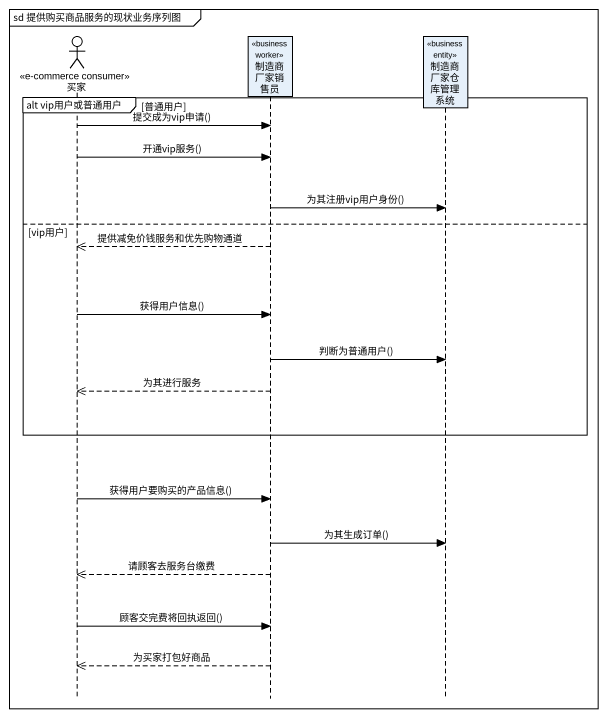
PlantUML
@startuml
mainframe sd 提供购买商品服务的现状业务序列图
hide footbox
actor 买家 <<e-commerce consumer>>
participant 制造商厂家销售员 <<business worker>>
participant 制造商厂家仓库管理系统 <<business entity>>

group alt vip用户或普通用户 [普通用户]
  买家 -> 制造商厂家销售员 : 提交成为vip申请()
  买家 -> 制造商厂家销售员 : 开通vip服务()
  制造商厂家销售员 -> 制造商厂家仓库管理系统 : 为其注册vip用户身份()
else vip用户
  制造商厂家销售员 -->> 买家 : 提供减免价钱服务和优先购物通道
  买家 -> 制造商厂家销售员 : 获得用户信息()
  制造商厂家销售员 -> 制造商厂家仓库管理系统 : 判断为普通用户()
  制造商厂家销售员 -->> 买家 : 为其进行服务
end
买家 -> 制造商厂家销售员 : 获得用户要购买的产品信息()
制造商厂家销售员 -> 制造商厂家仓库管理系统 : 为其生成订单()
制造商厂家销售员 -->> 买家 : 请顾客去服务台缴费
买家 -> 制造商厂家销售员 : 顾客交完费将回执返回()
制造商厂家销售员 -->> 买家 : 为买家打包好商品
@enduml
